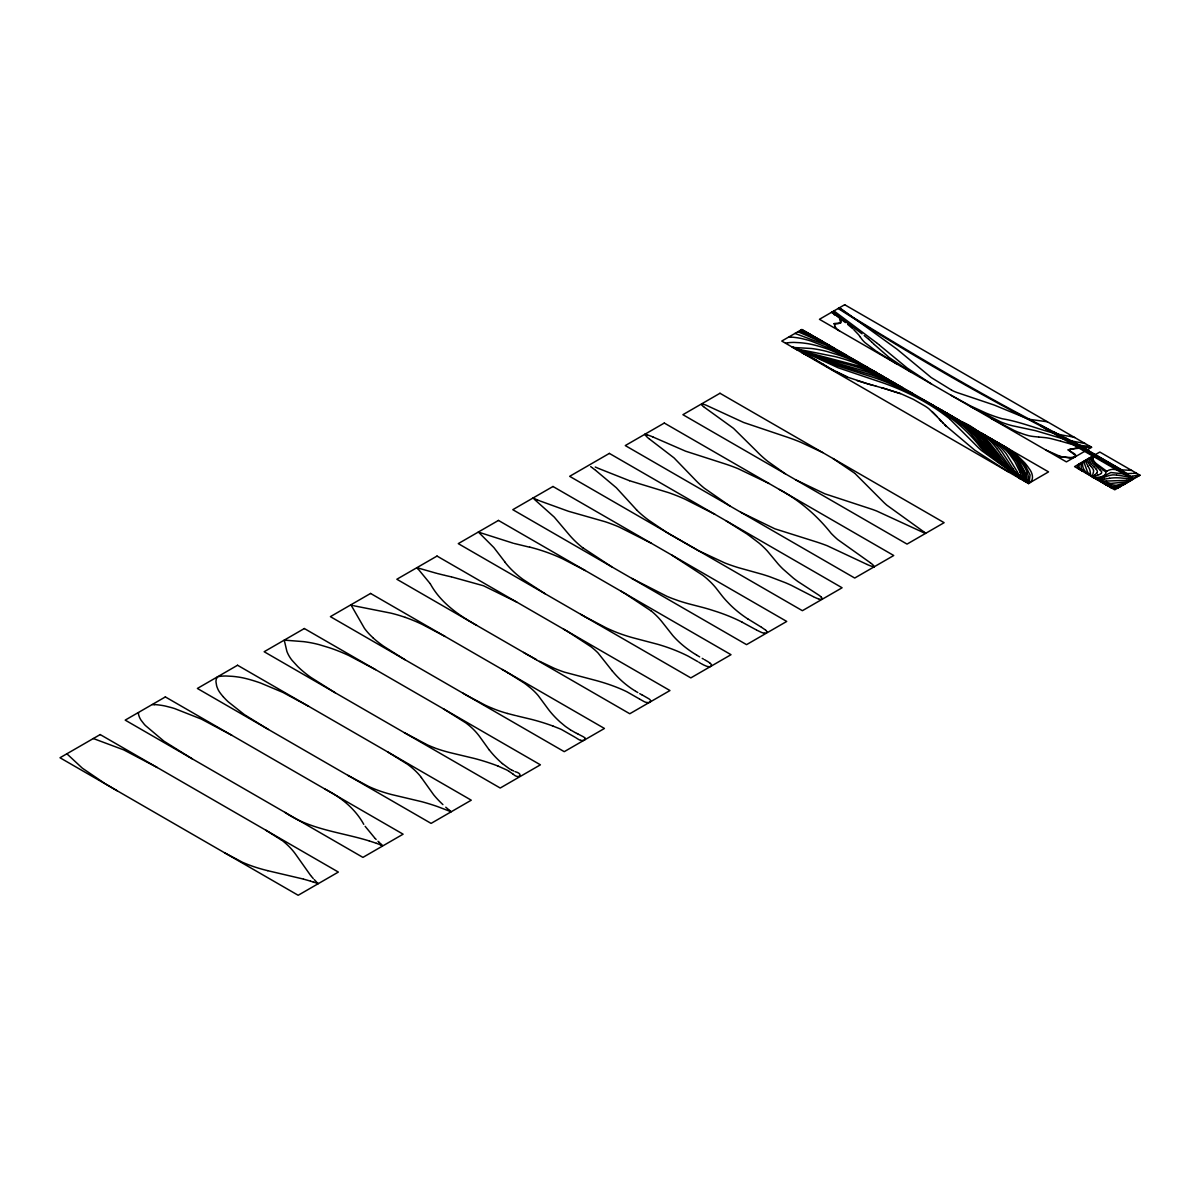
<?xml version="1.0" encoding="UTF-8"?>
<svg xmlns="http://www.w3.org/2000/svg" width="1200" height="1200" viewBox="0 0 1200 1200"><rect width="100%" height="100%" fill="white"/><g stroke="black" fill="none" stroke-linecap="round" stroke-linejoin="round"><path stroke-width="1.5" d="M192.39 758.925L163.965 741.195L145.335 725.46A105.48 60.9 0 0 1 144.045 724.035L140.97 720.06A46.605 26.91 0 0 1 139.305 716.82L138.57 714.63A12.81 7.395 0 0 1 138.51 713.895L138.48 712.755M1024.965 481.47L1025.115 474.87C1017.525 455.175 999.12 442.8 981.33 433.08M1082.43 464.85L1082.46 464.325A12.765 7.365 0 0 1 1082.58 463.68A10.365 5.985 0 0 1 1083.375 462.105M1093.065 457.635L1094.67 455.01M1075.8 455.76L1075.44 454.71A11.19 6.465 0 0 0 1073.91 453.495L1068.3 449.925L1076.28 448.08M1026.63 479.895L1026.435 480.48A4.89 2.82 0 0 1 1025.625 481.515L1025.49 481.605M1022.31 479.715L1022.385 479.46A13.935 8.04 0 0 0 1022.055 477.45L1020.225 472.575M1094.04 477.84L1092.495 475.95L1093.26 472.695A13.305 7.68 0 0 0 1093.545 470.22M216.57 678.315L216.495 678.495A18.225 10.53 0 0 0 216.195 679.5L215.97 681.33A26.64 15.375 0 0 0 215.985 681.885L216.555 685.41A58.905 34.005 0 0 0 217.065 687.135L217.875 689.145A50.925 29.4 0 0 0 220.425 693.3A96.135 55.5 0 0 0 222.24 695.58L223.32 696.825M1027.995 480.405L1027.86 480.72A6.27 3.615 0 0 1 1026.42 482.31M216.69 678.06L217.125 677.31A12.33 7.125 0 0 1 217.47 676.86A12.33 7.125 0 0 1 218.25 676.665L219.555 676.41M1081.065 463.83L1081.245 468.63L1086.48 473.49M1081.14 463.68L1081.455 463.215A10.065 5.805 0 0 1 1081.815 462.765L1081.86 462.735A10.17 5.865 0 0 1 1082.085 462.495M1027.47 482.91A9.06 5.235 0 0 0 1029.345 481.035L1030.065 474.945L1025.64 466.155A107.775 62.22 0 0 0 1023.57 463.29L1015.95 455.1L1006.965 448.11A83.37 48.135 0 0 0 1002.345 445.2M710.325 663.435L710.235 663.345A11.04 6.375 0 0 1 710.79 663.84A4.2 2.43 0 0 1 711.24 665.91L711.195 665.895M1028.145 483.06L1028.295 482.835A4.2 2.43 0 0 0 1027.875 480.765A11.04 6.375 0 0 0 1027.425 480.36L1027.335 480.285M1083.435 462.03L1083.63 461.805A10.5 6.06 0 0 1 1084.59 460.935M1094.7 474.9L1095.945 473.835A10.635 6.135 0 0 0 1096.875 472.95M1082.22 462.375L1082.43 462.195A9.735 5.625 0 0 1 1083.24 461.61L1083.57 461.415M1023.27 480.48L1023.84 479.895A4.35 2.52 0 0 0 1023.96 479.55L1024.035 478.905A24.51 14.145 0 0 0 1023.69 477.12L1023.24 475.59M1028.145 483.225L1028.22 481.38L1025.16 480.09A4.47 2.58 0 0 1 1024.83 480.645L1024.305 481.08M1092.63 456.18L1090.92 458.925L1092.255 462.555A29.34 16.935 0 0 0 1093.02 463.545L1099.815 469.71M1091.325 456.945L1089.51 459.285L1090.05 462.165M1094.025 455.37C1089.705 459.21 1095.405 464.115 1098.6 466.56M1090.155 457.62L1090.005 457.695A7.995 4.62 0 0 0 1088.265 459.45M1028.475 483.495L1048.545 471.885L801.855 329.46L781.77 341.055L1028.475 483.495C1034.79 480.585 1032.6 472.785 1029.06 468.525A92.085 53.16 0 0 0 1028.355 467.475L1027.35 466.065A109.155 63.015 0 0 0 1024.635 462.72L1017.12 455.295L1008.285 448.755A100.08 57.78 0 0 0 1006.845 447.855L1004.37 446.37M792.87 347.46L811.41 348.495A74.7 43.125 0 0 1 826.86 351.45L837.585 354.72A140.415 81.075 0 0 1 843.63 356.88L844.5 357.21A160.455 92.64 0 0 1 856.455 362.295L883.29 376.47M833.925 323.76C844.035 324.78 843.675 318.075 831.495 312.345M1123.65 484.68L1114.515 487.68L1105.755 484.605M1129.065 481.545L1128.3 481.98A22.59 13.05 0 0 1 1127.175 482.535L1116.165 485.37L1105.125 483.765M1140 475.23L1114.755 489.81L1074.57 466.605L1099.815 452.04L1140 475.23L1133.055 478.335L1041.18 425.355M1120.275 486.615L1119.51 487.035A7.23 4.17 0 0 1 1110.42 487.425M1126.68 482.925C1119.855 487.89 1109.475 487.725 1103.31 483.195M1108.08 470.55L1105.965 471.675A8.76 5.055 0 0 1 1097.79 477.345M1103.655 477.45L1102.77 477.78A11.565 6.675 0 0 1 1097.01 479.1M1104 477.315L1106.31 476.445M1131.15 480.345A6.885 3.975 0 0 1 1130.745 480.555A10.86 6.27 0 0 1 1129.59 481.05L1129.59 481.05M1132.98 478.365L1131.96 478.725L1040.385 425.805M1129.455 481.11L1128.555 481.41A22.725 13.125 0 0 1 1127.13 481.815L1110.795 483.435L1098.45 480.39M1097.745 475.11L1098.225 474.945A7.41 4.275 0 0 0 1101.435 473.25M1097.625 475.14L1095.12 476.355L1095.015 478.005M1139.04 474.735L1132.905 476.145M1132.53 476.22L1128.33 476.91L1119.915 475.515A34.71 20.04 0 0 0 1117.05 475.125L1116.63 475.095M1130.955 476.505L1053.405 431.7C986.445 397.53 921.675 359.31 857.55 320.13A279.27 161.235 0 0 0 852.585 317.175L838.98 308.025M1104.33 479.175L1109.535 478.29M787.695 342.825L786.465 343.065A12.33 7.125 0 0 0 785.61 343.275M788.13 342.765L788.445 342.72A18.225 10.53 0 0 1 790.185 342.54L793.365 342.405A26.64 15.375 0 0 1 794.31 342.42L800.415 342.75A58.905 34.005 0 0 1 803.415 343.05L806.895 343.515A50.925 29.4 0 0 1 814.095 344.985A96.135 55.5 0 0 1 818.04 346.02L820.59 346.77A128.295 74.07 0 0 1 828.765 349.455L850.995 358.8L877.305 373.02M219.99 676.35L220.305 676.305A18.225 10.53 0 0 1 222.045 676.125L225.225 675.99A26.64 15.375 0 0 1 226.17 676.005L232.275 676.335A58.905 34.005 0 0 1 235.275 676.635L238.74 677.1A50.925 29.4 0 0 1 245.955 678.57A96.135 55.5 0 0 1 249.9 679.605L252.45 680.355A128.295 74.07 0 0 1 260.625 683.04L282.855 692.385L308.64 706.305M766.125 633.135L766.035 633.135A3.84 2.22 0 0 1 764.46 633.18M1076.415 448.065L1091.49 447.225M1136.355 473.13L1132.875 473.355M1131.885 473.415L1123.08 473.805L1110.825 472.53L1100.7 477.63L1094.67 478.215M1126.41 480.36L1130.655 479.97A7.32 4.23 0 0 0 1131.45 479.835M1126.23 480.375L1106.415 481.05M1097.73 477.6L1095.72 477.63M1086.66 447.495L1070.52 449.07A8.67 5.01 0 0 0 1068.27 449.91M790.77 337.155L791.07 337.155A12.81 7.395 0 0 1 792.33 337.185L793.44 337.275A37.05 21.39 0 0 1 794.565 337.41L796.125 337.605A46.605 26.91 0 0 1 801.735 338.565L807.705 340.065A101.37 58.53 0 0 1 811.095 341.085L837.72 351.555L868.41 367.875M792.015 346.965L793.62 347.16M152.46 704.595L154.29 704.625M154.14 704.625L154.59 704.625A12.81 7.395 0 0 1 155.835 704.655L156.96 704.76A37.05 21.39 0 0 1 158.07 704.88L159.63 705.075A46.605 26.91 0 0 1 165.255 706.035L171.225 707.55A101.37 58.53 0 0 1 174.6 708.555L201.24 719.04L231.93 735.36M790.47 337.155L789.075 337.125M1131.495 478.8L1129.545 478.71A38.805 22.41 0 0 1 1127.37 478.575L1127.04 478.545M1131.6 470.385L1114.86 469.53A12.45 7.185 0 0 0 1113.735 469.395M1126.845 478.53L1119.9 477.9A29.265 16.89 0 0 0 1109.535 478.275M1039.065 437.07L1043.43 437.46A52.155 30.12 0 0 1 1044.66 437.58L1046.745 437.835A25.17 14.535 0 0 1 1048.485 438.12L1048.98 438.21A48.78 28.155 0 0 1 1051.935 438.855L1060.635 441.165M1038.615 437.04L1033.845 436.545A34.185 19.74 0 0 1 1029.39 435.84L1028.19 435.54A52.95 30.57 0 0 1 1019.46 432.615M1090.2 446.475L1080.105 445.365M1080.06 445.365L1072.32 444.495L1060.8 441.21M874.23 566.775L874.02 566.745A9.255 5.34 0 0 1 872.745 566.52L872.655 566.49A13.815 7.98 0 0 1 871.185 566.085L870.795 565.965A25.26 14.58 0 0 1 868.71 565.155L867.225 564.51M1047.39 421.77L1028.52 419.205L994.2 405.045L957.39 392.655A34.5 19.92 0 0 1 951.495 390.09M1067.91 440.28L1035.9 430.785A63.24 36.51 0 0 0 1034.475 430.455L1012.47 425.76A89.025 51.405 0 0 1 1009.275 424.89L1008.12 424.545A69.675 40.23 0 0 1 1000.89 421.995L970.725 406.65M1068.27 440.34L1085.1 443.535M796.11 349.335L797.655 349.635A15.735 9.09 0 0 1 798.63 349.845M702.135 404.115L702.99 404.28A15.735 9.09 0 0 1 703.965 404.49A9.405 5.43 0 0 1 705.72 405.03A22.83 13.185 0 0 1 706.965 405.57L743.64 422.475L784.26 436.17A170.46 98.415 0 0 1 800.955 442.35L822.66 452.55M701.715 404.04L701.955 404.88A15.735 9.09 0 0 0 702.315 405.435M355.44 606.09L390.795 613.11A107.595 62.115 0 0 1 405.165 617.355M795.495 348.72L835.065 356.61A107.595 62.115 0 0 1 849.435 360.855L851.49 361.575A145.29 83.88 0 0 1 866.655 367.995L889.365 379.98M1069.35 436.275C1046.79 433.275 1025.265 422.565 1002.255 418.755A105.495 60.915 0 0 1 993.945 416.115L990.195 414.735A139.215 80.37 0 0 1 985.845 412.995L970.44 405.885M354.45 605.895L353.655 605.73M351.3 605.22L352.41 605.46M351.15 605.19L364.44 628.32A107.595 62.115 0 0 0 371.79 636.615L373.035 637.8M1069.695 436.335L1074.63 437.49M795.12 348.63L827.565 360.495L865.5 371.34A139.02 80.265 0 0 1 879.675 376.71L912.3 393.225M451.89 576.99L483.51 585.765L516.855 602.145M451.26 576.855L445.05 575.415M823.26 356.685L797.46 349.605M823.71 356.79L860.445 366.48L895.515 383.535M444.6 575.31L437.205 573.465M516.735 715.845L531.51 719.385A161.685 93.345 0 0 1 553.035 726.075M1099.605 480.465L1099.53 480.45A9.33 5.385 0 0 1 1096.77 479.43L1096.77 479.415M515.67 715.59L507.465 713.475M267.705 870.69L303.03 878.985M1061.55 456.93L1072.83 457.68A4.665 2.7 0 0 0 1075.98 455.79M529.77 547.245L514.215 543.48M1059.165 456.27L1069.77 458.025L1075.08 456.75L1075.8 455.715L1068.3 449.925M794.985 333.42L825.36 344.76L858.66 362.25M93.315 738.525L123.69 749.865L157.29 767.535M1061.325 456.885L1045.935 450.075M303.525 879.12L310.29 881.07M513.27 543.225L480.39 532.74M436.56 573.3L419.025 568.29M875.325 385.98L884.97 388.68M795.555 348.48L802.005 350.955M873.255 385.395L867.06 383.655M876.015 386.16L869.115 384.24M646.305 434.64L647.445 434.97M881.535 387.705L882.9 388.095M883.59 388.29L901.11 393.84L913.155 399.24A62.07 35.835 0 0 1 914.085 399.765L924.42 405.72A45.93 26.52 0 0 1 928.935 408.825L936.96 416.55M868.44 384.045L847.845 377.25L831.825 369.405M885.645 388.875L900.375 393.57M795.45 348.96L822.285 357.885L846.855 364.17A142.08 82.035 0 0 1 880.005 375.87L902.43 387.525M866.385 383.46L856.92 380.55M417.15 567.72L418.56 568.155M796.845 348.84L799.155 349.59A27.36 15.795 0 0 1 801.6 350.55L802.2 350.82M647.595 435.015L649.905 435.765A27.36 15.795 0 0 1 652.35 436.725L652.95 436.98M369.345 840.96L376.29 843.255M369.195 840.915C340.845 832.17 310.05 829.62 284.955 812.37M310.59 881.16L313.02 881.94M314.355 882.36L316.545 883.065M314.16 882.3L313.32 882.03M316.98 883.2L318.27 883.665L317.25 882.705M629.58 480.735L668.595 492.645A161.475 93.225 0 0 1 685.05 499.185L714.96 514.365M376.47 843.315L379.59 844.455M629.445 480.69L598.905 468.6M795.69 349.035L796.965 349.485M405.165 617.34L407.22 618.075A145.29 83.88 0 0 1 422.385 624.495L445.095 636.465M479.46 532.41L478.365 532.035L493.83 547.515L504.72 561.705M553.02 726.09L559.92 728.82A89.7 51.795 0 0 1 561.465 729.495L575.22 737.325M380.715 844.89L381.945 845.37M381.075 845.025L379.755 844.53M797.925 331.725L821.205 341.745L846.48 355.215M382.485 845.58L380.61 843.705M761.46 632.415L756.66 630.09M433.755 747.525L433.755 747.525A112.56 64.995 0 0 1 427.455 744.9L404.355 732.675M540.18 501.03L568.47 511.275L605.07 521.7A139.02 80.265 0 0 1 619.245 527.07L651.345 543.285M1019.4 432.66L1017.21 431.79A123.36 71.22 0 0 1 1014.27 430.515L991.17 418.455M498.075 766.095L506.505 769.86A25.65 14.805 0 0 1 507.255 770.25L508.23 770.82A20.13 11.625 0 0 1 508.89 771.225L509.145 771.405M539.22 500.655L537.39 499.92M793.905 347.91L794.79 348.285M537.06 499.785L536.175 499.425M535.71 499.23L534.84 498.855M847.185 376.995L835.605 371.49M794.745 348.27L794.715 348.255A4.965 2.865 0 0 0 794.16 348.165M802.305 351.09L832.395 363.03L872.07 375.18A161.475 93.225 0 0 1 888.525 381.705L929.085 403.035M598.515 468.435L595.26 467.025M799.665 330.72L833.94 347.97M534.36 498.645L533.49 498.285A2.595 1.5 0 0 0 532.89 498.075M1110.525 487.29L1109.52 486.78M1084.44 447.6L1053.405 431.7M796.755 348.675L795.825 348.24M802.29 350.865L834.855 365.01L874.98 377.94A153.6 88.68 0 0 1 887.355 382.515C922.185 397.5 956.925 416.52 980.4 447.18A161.955 93.51 0 0 0 986.955 453.39L1019.385 476.445M653.04 437.025L685.605 451.185L725.73 464.115A153.6 88.68 0 0 1 738.105 468.675L769.035 483.51M801.825 351.015L801.63 350.925A22.83 13.185 0 0 0 800.385 350.385A9.405 5.43 0 0 0 798.72 349.86M867.03 564.42L827.085 545.685A161.955 93.51 0 0 0 816.345 541.905L774.945 528.84L740.64 512.19M801.99 351.09L838.305 367.83L878.91 381.525A170.46 98.415 0 0 1 895.605 387.69C914.73 395.64 933.15 405.705 949.365 418.62M515.085 771.66C524.34 773.94 518.85 779.76 513.165 774.18M795.15 347.91L794.46 347.58M800.865 330.03L814.05 336.69M512.88 770.595L513.72 771.015M512.565 770.445L511.665 769.995M578.115 734.07L583.125 736.665A9.54 5.505 0 0 1 584.79 737.88M801.87 352.665L803.91 353.655M577.905 733.965L576.825 733.44M804.495 353.955L806.805 355.11M803.61 353.52L804.78 354.09M813.525 596.76L814.92 597.435A28.005 16.17 0 0 0 817.29 598.44A15.975 9.225 0 0 0 818.205 598.755M946.875 413.205L967.92 426.195A143.115 82.62 0 0 1 970.335 427.92L975.36 431.925A103.695 59.865 0 0 1 982.56 439.185L992.805 453.06A161.685 93.345 0 0 0 1004.385 465.495L1009.14 469.47A89.7 51.795 0 0 0 1010.31 470.355L1027.395 480.18A9.54 5.505 0 0 1 1029.06 481.395M813.165 596.58L791.46 585.405A178.545 103.08 0 0 0 785.475 582.735L769.77 576.735A158.94 91.755 0 0 0 762.015 574.245L738.48 567.69A144.84 83.625 0 0 1 724.8 562.935L698.55 550.695M806.235 354.81L810.24 356.865M1021.395 477.015L1022.355 477.675A28.005 16.17 0 0 1 1024.11 479.04L1025.31 479.4A24.585 14.19 0 0 0 1025.175 477.675L1019.34 463.44L1008.375 450.39A83.505 48.21 0 0 0 1007.4 449.55L1005.72 448.155A96 55.425 0 0 0 996.27 441.69M838.155 308.49C917.49 358.98 999.165 406.035 1083.525 447.66M970.35 405.84L950.88 395.19M576.75 733.395L575.295 732.645M807.96 355.68L809.385 356.415M742.035 622.14L756.09 629.775M1109.925 487.005L1109.955 487.02A6.78 3.915 0 0 0 1119.555 487.065M539.595 661.29L554.04 668.205A112.575 64.995 0 0 0 564.585 672.195L595.425 680.34A157.575 90.975 0 0 1 609.015 684.465L610.11 684.855A140.535 81.135 0 0 1 618.72 688.11L621.075 689.1A112.365 64.875 0 0 1 626.835 691.755L639.39 698.925M801.6 329.61L811.86 335.235M809.67 356.565L813.585 358.68M1021.5 476.715L1025.25 478.74A19.68 11.355 0 0 1 1026.12 479.34L1027.14 480.135M929.385 403.215L948.6 415.185L962.595 425.64A144.84 83.625 0 0 1 970.83 433.545L981.615 446.475A154.29 89.085 0 0 0 986.52 451.605L996.9 460.68A178.545 103.08 0 0 0 1001.505 464.13L1027.62 480.21A13.425 7.755 0 0 1 1028.055 480.54L1028.265 480.705A4.98 2.88 0 0 1 1029.225 482.685M642.975 695.4L648.945 698.835A13.425 7.755 0 0 1 649.395 699.165L649.59 699.33A4.98 2.88 0 0 1 650.565 701.31M698.43 550.635L668.07 533.31M641.73 694.755L642.54 695.175M810.525 357.015L814.125 358.995M641.55 694.65L639.705 693.63M814.695 337.035L820.56 340.26M536.445 659.61L528.075 654.99M575.055 732.51L570.57 729.93M1107.51 485.61L1106.505 485.04M833.745 370.485L832.635 369.87M832.365 369.705L831.27 369.09M702.225 658.365L703.545 659.115M704.595 659.715L708.15 661.8A19.68 11.355 0 0 1 709.035 662.415L710.055 663.195M584.535 616.5L605.94 627.72A180.195 104.04 0 0 0 610.5 629.82L614.805 631.665A124.77 72.03 0 0 0 635.64 638.49L657.72 644.295A144 83.145 0 0 1 688.335 656.235L697.755 661.605M468 696.06L484.965 705.03A139.785 80.7 0 0 0 489.315 707.025L494.895 709.32A103.695 59.865 0 0 0 507.465 713.475M813.855 358.845L815.22 359.61M1012.095 470.955L1021.335 476.445L1010.715 470.13M584.46 616.455L580.68 614.31M527.73 654.81L523.56 652.425M467.895 696L462.825 693.105M830.325 345.9L801.315 329.76M820.89 340.455L822.495 341.37M814.395 359.145L816.3 360.24M831.54 369.255L830.19 368.475M1100.46 481.56L1101.465 482.115A26.655 15.39 0 0 0 1105.035 483.735M830.73 368.79L828.03 367.215M631.8 578.4L666.975 596.355A136.605 78.87 0 0 0 672.9 598.725L677.88 600.51A124.335 71.79 0 0 0 680.16 601.275L683.235 602.235A142.23 82.11 0 0 0 686.31 603.135A166.605 96.195 0 0 0 688.65 603.795L702.78 607.455A161.265 93.105 0 0 1 710.73 609.75L717.375 611.88A155.025 89.505 0 0 1 742.065 622.11M585.345 570.585L562.89 558.96A142.08 82.035 0 0 0 529.845 547.125M375.525 669.63L348.69 655.455A160.455 92.64 0 0 0 336.735 650.37L335.85 650.04A140.415 81.075 0 0 0 329.82 647.88L319.08 644.625A74.7 43.125 0 0 0 303.645 641.64L284.25 640.125L286.875 651.33A74.7 43.125 0 0 0 292.005 660.255L297.66 666.435A140.415 81.075 0 0 0 301.41 669.93L301.995 670.44A160.455 92.64 0 0 0 310.785 677.34L335.34 692.835M1077.75 444.465L1121.49 469.725M1077.51 444.615L1120.98 469.695M1065.615 438.06L1127.265 473.655M951.54 390.06L931.2 377.535L897.09 349.245L839.535 307.71M795.885 479.925L824.88 493.815L872.46 509.445A174.57 100.785 0 0 1 876.69 511.02L924.315 532.98A18.495 10.68 0 0 0 925.59 533.385A18.495 10.68 0 0 0 924.87 532.665L924.54 532.365M698.865 662.25L700.26 663.075M637.845 692.565L635.76 691.335M347.865 775.35L368.76 786.51A105.285 60.795 0 0 0 391.845 794.61L421.665 801.675A167.925 96.96 0 0 1 437.565 806.595L448.11 810.615A23.445 13.53 0 0 0 448.575 810.81L451.185 811.785L449.49 810.285A23.445 13.53 0 0 0 449.16 810.015L448.92 809.835M224.91 852.96L242.475 862.275A113.1 65.295 0 0 0 267.72 870.66M839.535 330.915L837.66 329.7A17.025 9.825 0 0 1 836.865 329.04L834.585 325.965M911.355 372.375L889.17 357.51L874.425 344.595M931.515 384.015L907.26 368.085L882.645 347.775M932.19 404.7L963.525 425.145A136.605 78.87 0 0 1 967.635 428.565L970.725 431.445A124.335 71.79 0 0 1 972.045 432.75L973.71 434.535A154.425 89.16 0 0 1 976.41 437.655L982.77 445.815A161.265 93.105 0 0 0 986.73 450.405L990.42 454.245A155.025 89.505 0 0 0 1008.135 468.495L1015.125 474.42M978.03 433.29L978.075 433.32A112.56 64.995 0 0 0 973.47 429.66L951.09 415.605M967.44 425.055L982.875 434.805M874.32 371.295L875.82 372.15M937.65 407.85L941.7 410.205M942.105 410.43L968.04 427.74A124.77 72.03 0 0 1 979.86 439.77L981.66 442.11M946.5 412.965L952.29 416.34M955.875 418.38L975.54 430.62A105.285 60.795 0 0 1 989.565 443.955M961.62 421.695C984.525 430.845 996.225 452.43 1011.06 470.325M973.365 428.475L982.215 433.83M815.76 359.925L817.38 360.87M832.98 458.505L854.505 473.1M779.37 489.465C799.47 500.37 816.96 515.445 831.15 533.355A161.955 93.51 0 0 0 837.705 539.565L870.135 562.62M730.005 506.04L704.325 488.19A153.6 88.68 0 0 1 696.405 481.05L674.01 457.875L649.5 439.08M725.91 520.695L747.735 534.465M671.745 555.06L703.08 575.505A136.605 78.87 0 0 1 707.205 578.925L710.295 581.805A124.335 71.79 0 0 1 711.6 583.11L713.28 584.895A154.425 89.16 0 0 1 715.98 588.015L722.325 596.175A161.265 93.105 0 0 0 726.3 600.765L729.99 604.605A155.025 89.505 0 0 0 747.705 618.855M611.685 566.775L583.08 547.95M620.565 590.925L624.6 593.28M701.1 663.57L703.14 664.695A19.68 11.355 0 0 0 704.19 665.205L705.96 665.955A5.085 2.925 0 0 0 710.295 666.63M563.445 629.055L567.87 631.635M476.67 625.35C458.46 615.075 440.595 602.655 430.35 583.89M502.23 669.465L508.02 672.84M443.31 708.765L465.705 722.82A112.56 64.995 0 0 1 470.235 726.42L470.415 726.585A109.725 63.345 0 0 1 479.865 736.905L489.225 749.94M387.735 751.965L407.4 764.205A105.285 60.795 0 0 1 421.425 777.54M268.455 729.495L244.365 714.6L228.165 701.775A128.295 74.07 0 0 1 223.515 697.05L223.455 696.975M325.14 789.165C340.875 797.25 355.14 808.62 363.765 824.355M265.77 830.16L281.205 839.91M117.06 790.71L105.105 783.645M896.73 363.93L876 351.03L865.08 342.69A49.59 28.62 0 0 1 863.88 341.535L863.505 341.145A44.94 25.95 0 0 1 861.78 339.12L860.31 337.065M998.28 442.86L1005.03 447.285A99.75 57.6 0 0 1 1006.815 448.605L1018.965 460.89L1025.955 474.015M1000.305 444.03C1011.75 450.825 1022.28 460.35 1027.395 472.905M980.925 432.84L994.77 442.095A112.695 65.07 0 0 1 1006.275 453.765L1017.165 471.63M785.565 473.97L767.88 461.43A171.855 99.225 0 0 1 756.45 451.035L733.485 428.34L704.505 407.385M545.16 593.79L523.17 579.51A138.165 79.77 0 0 1 504.63 561.72M404.91 659.67L384.135 646.575A145.29 83.88 0 0 1 372.99 637.815M816.84 360.555L818.985 361.815M828.3 367.38L826.965 366.585M699.66 656.895L696.87 655.23M941.76 410.25L946.455 413.07M624.675 593.325L650.94 610.8M568.2 631.83L591.09 646.815A112.575 64.995 0 0 1 597.99 652.905L612.09 670.71M1008.015 471.675L974.73 450.165L946.2 426.12M826.425 366.27L827.22 366.75M508.125 672.9L523.65 682.695A143.115 82.62 0 0 1 526.065 684.42L531.09 688.425A103.695 59.865 0 0 1 538.29 695.685L548.535 709.56A161.685 93.345 0 0 0 560.115 721.995L564.87 725.97A89.7 51.795 0 0 0 566.04 726.855L570.3 729.765M819.78 362.295L818.715 361.665M824.565 365.16L825.885 365.955M825.63 365.79L826.695 366.42M819.51 362.13L821.91 363.57M821.64 363.405L822.96 364.2M822.705 364.05L823.5 364.515M823.23 364.365L824.82 365.31M747.75 618.84L761.325 627.165M696.69 655.125L695.595 654.45M952.365 416.49L969.75 428.205A112.575 64.995 0 0 1 976.665 434.295L990.75 452.1A157.575 90.975 0 0 0 997.905 459.93L998.58 460.575A140.535 81.135 0 0 0 1004.235 465.54L1005.945 466.89A112.365 64.875 0 0 0 1010.535 470.22L1012.395 471.33M1012.065 470.055L1015.44 473.955M1021.95 476.925L1026.015 479.73M761.52 627.285L765.585 630.09M104.7 783.39L82.335 768.165L66.87 753.795M1012.83 471.72L1021.2 476.88M635.34 691.08L631.875 688.845A112.365 64.875 0 0 1 627.285 685.515L625.575 684.165A140.535 81.135 0 0 1 619.92 679.2L619.335 678.63A157.575 90.975 0 0 1 612.105 670.71M667.875 533.19L648.675 520.185A161.37 93.165 0 0 1 636.555 509.925M695.19 654.195L693.615 653.205A144 83.145 0 0 1 672.825 635.565L662.775 622.83A124.77 72.03 0 0 0 651.015 610.77M639.555 699.03L644.13 701.61A13.425 7.755 0 0 0 644.7 701.865L644.985 701.985A4.98 2.88 0 0 0 648.42 702.54A2.79 1.62 0 0 0 649.905 702.165M1106.73 471.24L1096.23 463.59A21.09 12.18 0 0 1 1092.645 457.665M1081.935 470.82L1082.07 470.91A13.53 7.815 0 0 0 1082.61 471.24M509.265 771.48L512.955 774.045M575.775 737.7L578.46 739.365A9.54 5.505 0 0 0 580.56 740.325M1014.225 473.595L1016.7 475.29A25.65 14.805 0 0 0 1017.39 475.725L1018.38 476.295A20.13 11.625 0 0 0 1019.085 476.67L1024.215 479.145A15.975 9.225 0 0 1 1024.65 479.565A10.785 6.225 0 0 1 1025.34 480.465A5.4 3.12 0 0 1 1025.685 481.335M1105.695 471.84L1102.8 469.77M747.765 534.48L759.105 543.12A144.84 83.625 0 0 1 767.355 551.025L778.125 563.955A154.29 89.085 0 0 0 783.03 569.07L793.425 578.16A178.545 103.08 0 0 0 798.03 581.61L818.88 595.155A28.005 16.17 0 0 1 820.62 596.52A15.975 9.225 0 0 1 821.175 597.045M590.67 466.605L591.645 467.325M1019.43 478.245L1017.63 476.7A23.445 13.53 0 0 0 1017.3 476.43L981.48 450.51A174.57 100.785 0 0 1 978.78 448.065L949.665 418.875M704.355 407.28L704.205 407.175A27.495 15.87 0 0 1 703.56 406.695L703.26 406.455A9.405 5.43 0 0 1 702.36 405.495M1019.55 476.565L1020.69 477.42A25.26 14.58 0 0 1 1022.04 478.59L1022.295 478.845A13.815 7.98 0 0 1 1022.97 479.655L1023.03 479.745A9.255 5.34 0 0 1 1023.42 480.45M870.3 562.74L871.44 563.595A25.26 14.58 0 0 1 872.79 564.765L873.045 565.02A13.815 7.98 0 0 1 873.705 565.83L873.78 565.92A9.255 5.34 0 0 1 874.17 566.625M833.94 310.935L876.705 342.885M649.425 439.02L648.96 438.675A27.36 15.795 0 0 1 647.295 437.265L645.435 435.27M832.485 311.76L862.02 333.825M1102.68 469.665L1098.825 466.725M1018.89 477.435L1010.19 470.43A163.545 94.425 0 0 1 997.05 456.765M592.02 467.595L595.44 470.22M534.225 499.215L554.235 517.08L569.415 535.035A153.18 88.44 0 0 0 582.99 547.995M845.415 322.605L831.81 312.165M448.545 809.55L445.77 807.21M595.665 470.385L616.35 487.77L636.615 509.91M847.65 324.375L852.765 328.71M877.26 343.335L878.925 344.685M864.21 335.55L868.65 339.255M879.465 345.135L882.12 347.34M1019.91 478.53L1019.325 478.17M855.105 473.61L884.115 502.71A174.57 100.785 0 0 0 886.83 505.17L924.33 532.185M1019.085 477.945L1017.87 476.535M1018.935 477.825L1017.27 476.385M502.425 763.59L508.935 768.45A25.65 14.805 0 0 0 509.61 768.885L510.6 769.455A20.13 11.625 0 0 0 511.32 769.83M1017.21 476.325L1015.23 474.525M380.49 843.6L379.065 842.31M978.18 433.425L978.12 433.365A109.725 63.345 0 0 1 987.63 443.745M868.695 339.285L871.635 341.94M839.73 319.425L840.81 322.935L834.3 323.535L835.035 326.85M1014.36 474.03L1010.34 470.34M442.905 804.6L442.2 803.925A167.925 96.96 0 0 1 433.635 794.76L421.335 777.555M872.1 342.375L874.275 344.445M853.8 329.67L858.435 334.56A42.795 24.705 0 0 1 859.17 335.475L860.22 336.93M932.07 411.51L934.2 413.61M377.985 841.275L379.02 842.265M1094.115 466.965L1092.435 465.315M1094.205 467.055L1095.885 468.735A20.805 12.015 0 0 1 1096.395 469.32M945.135 425.07L946.47 426.375M945.93 425.85L944.595 424.545M942.495 422.43L944.865 424.815M376.14 839.445L375.24 838.515M943.02 422.97L940.965 420.84M316.68 882.12L314.235 879.57M1018.95 477.63L1019.535 478.005A18.495 10.68 0 0 1 1020.24 478.74M941.475 421.38L939.945 419.775M934.53 413.97L936.135 415.665M940.71 420.57L939.45 419.235M1017.48 476.1L1015.65 474.18M939.69 419.505L936.75 416.34M374.745 837.99L365.13 826.305M313.245 878.505L312.585 877.77M417.075 567.825L417.915 568.755M989.895 452.505L982.095 442.695M831.99 312.06L834.585 315M312.225 877.35L310.785 875.64M418.02 568.875L430.17 583.635M1091.01 466.38L1090.17 465.39M1091.1 466.47L1092.255 467.91A18.405 10.62 0 0 1 1093.44 470.055M1091.625 464.415L1090.68 463.2A22.305 12.885 0 0 1 1090.14 462.36M1019.01 477.03L1016.34 473.505M1020.375 478.725L1019.865 478.08M1090.08 465.27L1089.78 464.895A31.155 17.985 0 0 1 1089.3 464.265L1088.715 463.38M1011.84 469.755L1001.115 454.68M310.545 875.355L295.77 854.475A113.1 65.295 0 0 0 281.37 839.835M997.005 456.78L987.675 443.745M989.475 443.97L1001.79 461.16A167.925 96.96 0 0 0 1010.325 470.34M1015.965 472.995L1012.995 468.81M997.44 449.37L1000.65 453.99M1012.95 468.75L1002.195 452.235A117.39 67.77 0 0 0 982.38 433.755M1087.935 466.05L1086.585 463.38A13.275 7.665 0 0 1 1086.225 461.745M1088.025 466.2L1089.21 468.45A32.355 18.69 0 0 1 1090.125 471.315L1090.425 473.25M1017.405 472.065L1018.125 473.37M1018.275 473.67L1018.905 474.84M1019.205 475.425L1020.885 478.545A20.67 11.94 0 0 1 1021.02 478.8M1088.52 463.035L1088.49 462.96A17.985 10.38 0 0 1 1088.22 462.375M1020.075 472.23L1014.825 461.595L1008.87 453.3A88.455 51.06 0 0 0 1005.435 449.625L1002.75 447.135A81.03 46.785 0 0 0 999.615 444.525A110.595 63.855 0 0 0 989.655 437.895M1019.715 471.375L1020.15 472.395M1023.18 475.395L1016.16 460.56L1005.72 448.635A92.34 53.31 0 0 0 994.2 440.535M502.395 763.605A163.545 94.425 0 0 1 489.285 749.925M433.935 747.66A109.725 63.345 0 0 0 451.875 753.075L474.45 758.475A163.545 94.425 0 0 1 498.09 766.08M585.075 739.35A2.76 1.59 0 0 1 582.645 740.535M584.775 737.955A3.87 2.235 0 0 1 585.12 739.05M582.585 740.52A3.87 2.235 0 0 1 580.695 740.31M644.91 434.325A4.965 2.865 0 0 1 645.405 434.415M644.97 434.67A4.965 2.865 0 0 1 644.82 434.385M822.21 598.8A5.4 3.12 0 0 0 821.865 597.93A10.785 6.225 0 0 0 821.28 597.165M818.4 598.815A10.785 6.225 0 0 0 819.75 599.16A5.4 3.12 0 0 0 821.25 599.355M766.86 631.785A3.84 2.22 0 0 1 766.905 632.415M766.83 631.62A5.625 3.24 0 0 0 766.485 631.08L766.125 630.63A9.99 5.76 0 0 0 765.795 630.27M761.85 632.55A9.99 5.76 0 0 0 762.465 632.745L763.23 632.955A5.625 3.24 0 0 0 764.175 633.15M1079.385 469.38A6.78 3.915 0 0 1 1079.325 463.845M1080 469.62A7.515 4.335 0 0 1 1079.7 463.68M1082.025 470.7A11.175 6.45 0 0 1 1080.12 463.35M1090.515 475.65A27.645 15.96 0 0 1 1082.55 464.85M1084.695 460.845A14.52 8.385 0 0 1 1085.88 460.08M1094.85 474.96A6.015 3.48 0 0 0 1093.635 477.945A15.09 8.715 0 0 1 1090.275 473.265M1092.99 477.345A23.655 13.665 0 0 1 1087.455 471.75L1084.47 463.575A10.11 5.835 0 0 1 1084.755 461.7A10.575 6.105 0 0 1 1087.335 459.285M1086.27 461.565A7.875 4.545 0 0 1 1087.02 459.84M1087.035 459.84A9.525 5.505 0 0 1 1087.785 459.105M1087.86 459.03A11.205 6.465 0 0 1 1089.03 458.265M1088.175 462.165A9.99 5.775 0 0 1 1088.13 459.51M1096.275 469.44A7.74 4.47 0 0 1 1097.055 472.98M1101.375 473.07A4.08 2.355 0 0 0 1101.675 472.155A4.365 2.52 0 0 0 1101.495 471.615M1099.755 469.74A15.225 8.79 0 0 1 1101.465 471.465M1108.53 470.34A8.565 4.95 0 0 1 1109.385 470.01L1110.24 469.74A10.11 5.835 0 0 1 1110.885 469.575M1111.29 469.47A5.34 3.09 0 0 1 1113.6 469.395M1096.965 478.845A3.66 2.115 0 0 1 1095.09 478.455M1106.37 476.49A17.52 10.11 0 0 1 1112.775 474.885A15.72 9.075 0 0 1 1116.465 475.095M1097.94 479.46A5.535 3.195 0 0 1 1095.735 478.815M1104.3 479.115A14.775 8.535 0 0 1 1097.91 479.64M1106.415 481.005A17.94 10.365 0 0 1 1099.545 480.57M1131.54 479.82A8.205 4.74 0 0 0 1132.11 479.655L1132.185 479.625A3.57 2.07 0 0 0 1132.8 479.415M1027.305 481.425A3.84 2.22 0 0 1 1027.335 482.055M1027.26 481.26A5.625 3.24 0 0 0 1026.915 480.72L1026.555 480.27A9.99 5.76 0 0 0 1026.225 479.91M793.335 347.715A2.595 1.5 0 0 1 793.89 347.91M1010.595 470.19A144 83.145 0 0 1 989.925 452.505M1029.285 482.835A2.76 1.59 0 0 1 1028.625 483.585M1029.045 481.455A3.87 2.235 0 0 1 1029.39 482.55M983.04 434.73A113.1 65.295 0 0 1 997.395 449.385M1021.305 479.355A14.325 8.265 0 0 1 1021.14 479.04M1025.82 474.045A37.47 21.63 0 0 1 1026.735 479.895M1027.125 472.95A33.96 19.605 0 0 1 1028.31 480.42M100.185 734.565L60 757.755L298.17 895.275L338.355 872.07L100.185 734.565M165.36 696.93L125.19 720.12L362.925 857.385L403.11 834.18L165.36 696.93M844.68 304.725L819.435 319.305L1066.41 461.895L1091.655 447.315L844.68 304.725M237.555 665.25L197.37 688.455L431.085 823.395L471.27 800.19L237.555 665.25M304.335 628.53L264.15 651.735L500.22 788.025L540.405 764.82L304.335 628.53M609.36 453.405L569.655 476.325L802.395 610.695L842.1 587.775L609.36 453.405M552.975 486.495L512.79 509.685L746.55 644.64L786.735 621.435L552.975 486.495M664.305 423.045L625.275 445.575L854.715 578.04L893.745 555.51L664.305 423.045M370.575 593.445L330.39 616.65L564.255 751.665L604.44 728.46L370.575 593.445M498.45 520.425L458.265 543.63L690.825 677.895L731.01 654.69L498.45 520.425M437.025 556.065L396.84 579.255L629.775 713.745L669.96 690.54L437.025 556.065M719.985 393.27L682.905 414.69L907.035 544.095L944.13 522.675L719.985 393.27"/></g></svg>
